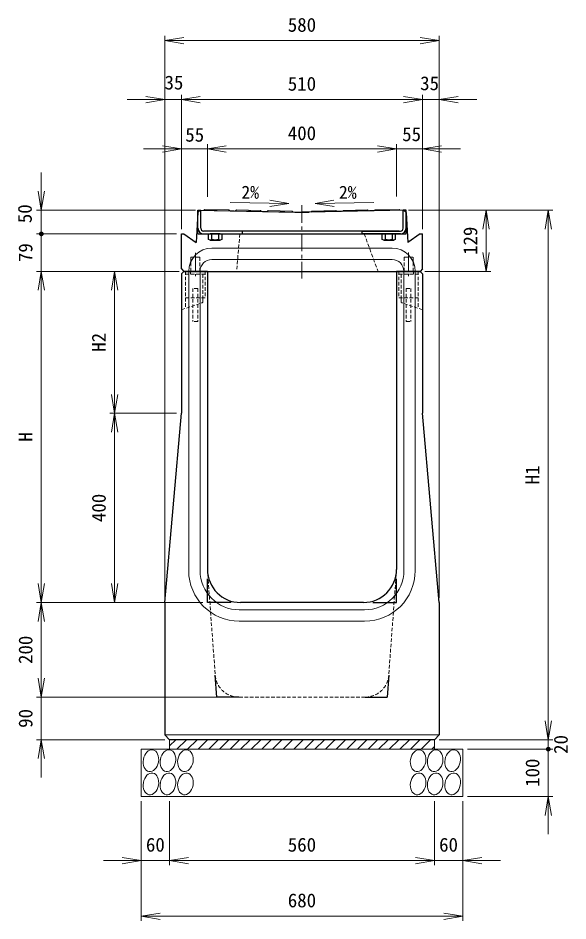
# Model space of a CAD drawing. Units: millimetres at full size, sheet at 1:20. Extents: x 0 to 8400, y -600 to 5940.
# Drawn here: x 2915 to 4078, y 2667 to 4575 of the extents above; entities that cross this region are included whole.
import ezdxf
from ezdxf.enums import TextEntityAlignment as Align

# ---------------------------------------------------------------- set-up
doc = ezdxf.new("R2010")
doc.units = ezdxf.units.MM
doc.header["$LTSCALE"] = 20
for name, pattern in [('USER1', [0.5625, 0.375, -0.1875]), ('USER2', [3, 1.875, -0.375, 0.375, -0.375]), ('USER3', [3.75, 1.875, -1.875])]:
    doc.linetypes.add(name, pattern=pattern)
for name, color, linetype, lineweight in [('_1-A_25-FRAME-SIDE_VIWE', 2, 'Continuous', 25), ('_1-B_15-GR-SIDE_VIWE', 3, 'Continuous', 25), ('ACC(細線）', 4, 'USER1', 13), ('CEN(細線）', 5, 'USER2', 13), ('CON2(細線）', 6, 'Continuous', 13), ('CON（太線）', 1, 'Continuous', 25), ('Defpoints_3', 7, 'Continuous', 25), ('寸法線', 7, 'Continuous', 9), ('構造物-寸法', 7, 'Continuous', 9)]:
    doc.layers.add(name, color=color, linetype=linetype, lineweight=lineweight)
doc.styles.add('ＭＳ ゴシック', font='')
doc.styles.get('ＭＳ ゴシック').set_extended_font_data('MS Gothic')

# ---------------------------------------------------------------- blocks, each defined once
blk = doc.blocks.new('open_arrow')
at = {"color": 0, "linetype": 'Continuous', "lineweight": -2}
blk.add_lwpolyline([(7.5, 1.25), (0, 0), (7.5, -1.25)], dxfattribs=at)
blk = doc.blocks.new('filled_dot')
at = {"color": 0, "linetype": 'Continuous', "lineweight": -2, "const_width": 1.25}
blk.add_lwpolyline([(-0.625, 0, 1), (0.625, 0, 1)], format="xyb", close=True, dxfattribs=at)

msp = doc.modelspace()

# ---------------------------------------------------------------- linework, layer by layer
at = {"layer": '_1-A_25-FRAME-SIDE_VIWE'}
for p, q in [((3295.67, 4168.83), (3301.67, 4168.83)), ((3295.67, 4130.83), (3295.67, 4168.83)), ((3295.67, 4118.83), (3295.67, 4168.83)), ((3295.67, 4168.83), (3500.67, 4164.83)), ((3301.67, 4130.83), (3301.67, 4168.83)), ((3500.67, 4164.83), (3530.67, 4164.83)), ((3735.67, 4168.83), (3530.67, 4164.83)), ((3735.67, 4168.83), (3729.67, 4168.83)), ((3729.67, 4130.83), (3729.67, 4168.83)), ((3735.67, 4130.83), (3735.67, 4168.83)), ((3735.67, 4118.83), (3735.67, 4168.83)), ((3389.17, 4124.83), (3307.67, 4124.83)), ((3389.17, 4124.83), (3389.17, 4118.83)), ((3642.17, 4124.83), (3642.17, 4118.83)), ((3642.17, 4124.83), (3723.67, 4124.83)), ((3295.67, 4118.83), (3735.67, 4118.83)), ((3307.67, 4118.83), (3389.17, 4118.83)), ((3318.32, 4107.03), (3318.32, 4118.83)), ((3318.32, 4118.83), (3321.78, 4118.83)), ((3321.78, 4105.83), (3318.32, 4107.03)), ((3321.78, 4118.83), (3325.25, 4118.83)), ((3342.56, 4118.83), (3321.78, 4118.83)), ((3325.25, 4107.03), (3321.78, 4105.83)), ((3321.78, 4105.83), (3342.56, 4105.83)), ((3325.25, 4118.83), (3332.17, 4118.83)), ((3325.25, 4107.03), (3325.25, 4118.83)), ((3332.17, 4105.83), (3325.25, 4107.03)), ((3332.17, 4118.83), (3342.56, 4118.83)), ((3332.17, 4118.83), (3339.1, 4118.83)), ((3332.17, 4118.83), (3339.1, 4118.83)), ((3339.1, 4107.03), (3332.17, 4105.83)), ((3339.1, 4118.83), (3342.56, 4118.83)), ((3339.1, 4118.83), (3339.1, 4107.03)), ((3342.56, 4105.83), (3339.1, 4107.03)), ((3342.56, 4118.83), (3346.02, 4118.83)), ((3346.02, 4107.03), (3342.56, 4105.83)), ((3346.02, 4118.83), (3346.02, 4107.03)), ((3723.67, 4118.83), (3642.17, 4118.83)), ((3685.32, 4107.03), (3685.32, 4118.83)), ((3685.32, 4118.83), (3688.78, 4118.83)), ((3688.78, 4105.83), (3685.32, 4107.03)), ((3688.78, 4118.83), (3692.25, 4118.83)), ((3709.56, 4118.83), (3688.78, 4118.83)), ((3692.25, 4107.03), (3688.78, 4105.83)), ((3688.78, 4105.83), (3709.56, 4105.83)), ((3692.25, 4118.83), (3699.17, 4118.83)), ((3692.25, 4107.03), (3692.25, 4118.83)), ((3699.17, 4105.83), (3692.25, 4107.03)), ((3699.17, 4118.83), (3709.56, 4118.83)), ((3699.17, 4118.83), (3706.1, 4118.83)), ((3699.17, 4118.83), (3706.1, 4118.83)), ((3706.1, 4107.03), (3699.17, 4105.83)), ((3706.1, 4118.83), (3709.56, 4118.83)), ((3706.1, 4118.83), (3706.1, 4107.03)), ((3709.56, 4105.83), (3706.1, 4107.03)), ((3709.56, 4118.83), (3713.02, 4118.83)), ((3713.02, 4107.03), (3709.56, 4105.83)), ((3713.02, 4118.83), (3713.02, 4107.03))]:
    msp.add_line(p, q, dxfattribs=at)
at = {"layer": '_1-A_25-FRAME-SIDE_VIWE', "color": 3, "linetype": 'USER3'}
msp.add_line((3677.17, 4124.83), (3721.17, 4124.83), dxfattribs=at)
at = {"layer": '_1-A_25-FRAME-SIDE_VIWE'}
for centre, radius, start, end in [((3307.67, 4130.83), 12, 180, 270), ((3307.67, 4130.83), 6, 180, 270), ((3723.67, 4130.83), 6, 270, 0), ((3723.67, 4130.83), 12, 270, 0)]:
    msp.add_arc(centre, radius, start, end, dxfattribs=at)
at = {"layer": '_1-B_15-GR-SIDE_VIWE'}
msp.add_line((3721.17, 4124.83), (3310.17, 4124.83), dxfattribs=at)
at = {"layer": 'ACC(細線）'}
for p, q in [((3384.17, 4118.83), (3377.45, 4039.83)), ((3647.17, 4118.83), (3676.52, 4039.83)), ((3280.67, 4069.83), (3280.67, 4039.83)), ((3280.67, 4069.83), (3299.67, 4069.83)), ((3299.67, 4069.83), (3299.67, 4039.83)), ((3731.67, 4069.83), (3731.67, 4039.83)), ((3731.67, 4069.83), (3750.67, 4069.83)), ((3750.67, 4069.83), (3750.67, 4039.83)), ((3269.67, 4039.83), (3269.67, 3983.83)), ((3310.67, 4033.83), (3269.67, 4033.83)), ((3280.17, 4039.83), (3280.17, 4033.83)), ((3300.17, 4039.83), (3300.17, 4033.83)), ((3306.17, 4033.83), (3306.17, 3983.83)), ((3310.67, 4039.83), (3310.67, 3983.83)), ((3720.67, 4039.83), (3720.67, 3983.83)), ((3720.67, 4033.83), (3761.67, 4033.83)), ((3725.17, 4033.83), (3725.17, 3983.83)), ((3731.17, 4039.83), (3731.17, 4033.83)), ((3731.17, 4039.83), (3731.17, 4033.83)), ((3751.17, 4039.83), (3751.17, 4033.83)), ((3751.17, 4039.83), (3751.17, 4033.83)), ((3761.67, 4039.83), (3761.67, 3983.83)), ((3285.17, 4003.83), (3285.17, 3933.83)), ((3295.17, 4003.83), (3285.17, 4003.83)), ((3295.17, 4003.83), (3295.17, 3933.83)), ((3736.17, 4003.83), (3736.17, 3933.83)), ((3736.17, 4003.83), (3746.17, 4003.83)), ((3746.17, 4003.83), (3746.17, 3933.83)), ((3260.67, 3958.83), (3304.11, 3973.15)), ((3269.67, 3983.83), (3269.67, 3961.8)), ((3310.67, 3983.83), (3269.67, 3983.83)), ((3306.17, 3976), (3306.17, 3983.83)), ((3720.67, 3983.83), (3761.67, 3983.83)), ((3725.17, 3976), (3725.17, 3983.83)), ((3770.67, 3958.83), (3727.23, 3973.15)), ((3761.67, 3983.83), (3761.67, 3961.8)), ((3295.17, 3933.83), (3285.17, 3933.83)), ((3295.17, 3933.83), (3285.17, 3933.83)), ((3736.17, 3933.83), (3746.17, 3933.83))]:
    msp.add_line(p, q, dxfattribs=at)
for centre, start, end in [((3303.17, 3976), 288.24585, 0), ((3728.17, 3976), 180, 251.75415)]:
    msp.add_arc(centre, 3, start, end, dxfattribs=at)
at = {"layer": 'CEN(細線）'}
for p, q in [((3515.67, 4179.83), (3515.67, 4024.83)), ((3290.17, 4078.81), (3290.17, 4029.83)), ((3741.17, 4079.83), (3741.17, 4029.83)), ((3741.17, 4078.81), (3741.17, 4029.83))]:
    msp.add_line(p, q, dxfattribs=at)
at = {"layer": 'CON2(細線）'}
for p, q in [((3325.17, 4088.83), (3706.17, 4088.83)), ((3325.17, 4064.83), (3706.17, 4064.83)), ((3276.17, 4039.83), (3276.17, 3407.33)), ((3300.17, 4039.83), (3300.17, 3407.33)), ((3731.17, 4039.83), (3731.17, 3407.33)), ((3755.17, 4039.83), (3755.17, 3407.33)), ((3383.17, 3324.33), (3515.67, 3324.33)), ((3648.17, 3324.33), (3515.67, 3324.33)), ((3383.17, 3300.33), (3515.67, 3300.33)), ((3648.17, 3300.33), (3515.67, 3300.33)), ((3805.67, 3059.83), (3225.67, 3059.83))]:
    msp.add_line(p, q, dxfattribs=at)
at = {"layer": 'CON2(細線）', "linetype": 'USER1'}
for p, q in [((3315.67, 3409.83), (3332.24, 3186.14)), ((3715.67, 3409.83), (3699.1, 3186.14)), ((3649.24, 3139.83), (3382.11, 3139.83))]:
    msp.add_line(p, q, dxfattribs=at)
at = {"layer": 'CON2(細線）'}
for centre, radius, start, end in [((3325.17, 4039.83), 49, 90, 180), ((3706.17, 4039.83), 49, 0, 90), ((3325.17, 4039.83), 25, 90, 180), ((3706.17, 4039.83), 25, 0, 90), ((3383.17, 3407.33), 107, 180, 270), ((3383.17, 3407.33), 83, 180, 270), ((3648.17, 3407.33), 83, 270, 0), ((3648.17, 3407.33), 107, 270, 0)]:
    msp.add_arc(centre, radius, start, end, dxfattribs=at)
at = {"layer": 'CON2(細線）', "linetype": 'USER1'}
for centre, start, end in [((3382.11, 3189.83), 184.23639, 270), ((3649.24, 3189.83), 270, 355.76361)]:
    msp.add_arc(centre, 50, start, end, dxfattribs=at)
at = {"layer": 'CON（太線）'}
for p, q in [((3295.47, 4164.05), (3291.81, 4100.7)), ((3295.47, 4164.05), (3300.67, 4169.05)), ((3300.67, 4169.05), (3515.67, 4164.83)), ((3730.68, 4169.05), (3515.67, 4164.83)), ((3735.88, 4164.05), (3730.68, 4169.05)), ((3735.88, 4164.05), (3739.54, 4100.7)), ((3260.67, 4044.83), (3260.67, 4118.94)), ((3260.67, 4118.94), (3265.75, 4118.94)), ((3265.75, 4118.94), (3291.81, 4100.7)), ((3765.59, 4118.94), (3739.54, 4100.7)), ((3765.59, 4118.94), (3770.67, 4118.94)), ((3770.67, 4044.83), (3770.67, 4118.94)), ((3260.67, 4044.83), (3265.67, 4039.83)), ((3260.67, 4034.83), (3265.67, 4039.83)), ((3260.67, 4034.83), (3260.67, 3929.83)), ((3265.67, 4039.83), (3765.67, 4039.83)), ((3315.67, 4039.83), (3265.67, 4039.83)), ((3315.67, 4039.83), (3315.67, 3409.83)), ((3715.67, 4039.83), (3715.67, 3409.83)), ((3765.67, 4039.83), (3715.67, 4039.83)), ((3770.67, 4044.83), (3765.67, 4039.83)), ((3765.67, 4039.83), (3770.67, 4034.83)), ((3770.67, 4034.83), (3770.67, 3929.87)), ((3260.67, 3929.83), (3260.67, 3739.83)), ((3770.67, 3929.87), (3770.67, 3739.83)), ((3225.67, 3339.83), (3260.67, 3739.83)), ((3805.67, 3339.83), (3770.67, 3739.83)), ((3225.67, 3339.83), (3225.67, 3059.83)), ((3645.67, 3339.83), (3385.67, 3339.83)), ((3805.67, 3339.83), (3805.67, 3059.83)), ((3225.67, 3059.83), (3235.67, 3049.83)), ((3795.67, 3049.83), (3805.67, 3059.83)), ((3795.67, 3049.83), (3235.67, 3049.83))]:
    msp.add_line(p, q, dxfattribs=at)
for centre, start, end in [((3385.67, 3409.83), 180, 270), ((3645.67, 3409.83), 270, 0)]:
    msp.add_arc(centre, 70, start, end, dxfattribs=at)
at = {"layer": 'Defpoints_3'}
for p, q in [((3315.67, 3339.83), (3315.67, 3389.83)), ((3715.67, 3339.83), (3715.67, 3389.83)), ((3365.67, 3339.83), (3315.67, 3339.83)), ((3665.67, 3339.83), (3715.67, 3339.83)), ((3335.67, 3139.83), (3332.28, 3186.18)), ((3699.07, 3186.18), (3695.67, 3139.83)), ((3382.14, 3139.83), (3335.67, 3139.83)), ((3649.2, 3139.83), (3695.67, 3139.83))]:
    msp.add_line(p, q, dxfattribs=at)
at = {"layer": '寸法線'}
for p, q in [((3487.88, 4183.08), (3364.05, 4185.43)), ((3487.88, 4183.08), (3447.76, 4177.17)), ((3448.01, 4190.5), (3487.88, 4183.08)), ((3583.33, 4190.5), (3543.47, 4183.08)), ((3543.47, 4183.08), (3667.29, 4185.43)), ((3543.47, 4183.08), (3583.59, 4177.17)), ((3740.68, 4169.05), (3915.1, 4169.05)), ((3905.1, 4169.05), (3905.1, 4039.83)), ((3775.67, 4039.83), (3915.1, 4039.83))]:
    msp.add_line(p, q, dxfattribs=at)
at = {"layer": '構造物-寸法'}
for p, q in [((3225.67, 4179.05), (3225.67, 4537.48)), ((3225.67, 4527.48), (3805.67, 4527.48)), ((3805.67, 4179.05), (3805.67, 4537.48)), ((3225.67, 3349.83), (3225.67, 4412.93)), ((3260.67, 4128.94), (3260.67, 4412.93)), ((3260.67, 4174.83), (3260.67, 4412.93)), ((3770.67, 4128.94), (3770.67, 4412.93)), ((3770.67, 4176.33), (3770.67, 4412.93)), ((3805.67, 3349.83), (3805.67, 4412.93)), ((3340.67, 4402.93), (3145.67, 4402.93)), ((3260.67, 4402.93), (3770.67, 4402.93)), ((3690.67, 4402.93), (3885.67, 4402.93)), ((3180.67, 4298.53), (3395.67, 4298.53)), ((3260.67, 4128.94), (3260.67, 4308.53)), ((3315.67, 4197.43), (3315.67, 4308.53)), ((3315.67, 4197.43), (3315.67, 4308.53)), ((3715.67, 4298.53), (3315.67, 4298.53)), ((3635.67, 4298.53), (3850.67, 4298.53)), ((3715.67, 4198.06), (3715.67, 4308.53)), ((3715.67, 4198.06), (3715.67, 4308.53)), ((3770.67, 4128.94), (3770.67, 4308.53)), ((2964.48, 4118.94), (2964.48, 4249.05)), ((3290.67, 4169.05), (2954.48, 4169.05)), ((3310.17, 4170.89), (3308.17, 4168.9)), ((3361.17, 4169.9), (3310.17, 4170.89)), ((3363.17, 4167.82), (3361.17, 4169.9)), ((3377.17, 4169.59), (3375.17, 4167.58)), ((3428.17, 4168.6), (3377.17, 4169.59)), ((3430.17, 4166.51), (3428.17, 4168.6)), ((3444.17, 4168.29), (3442.17, 4166.27)), ((3495.17, 4167.3), (3444.17, 4168.29)), ((3497.17, 4165.19), (3495.17, 4167.3)), ((3536.17, 4167.26), (3534.17, 4165.19)), ((3587.17, 4168.26), (3536.17, 4167.26)), ((3589.17, 4166.27), (3587.17, 4168.26)), ((3603.17, 4168.57), (3601.17, 4166.51)), ((3654.17, 4169.56), (3603.17, 4168.57)), ((3656.17, 4167.58), (3654.17, 4169.56)), ((3668.17, 4167.82), (3670.17, 4169.87)), ((3670.17, 4169.87), (3721.17, 4170.86)), ((3721.17, 4170.86), (3723.17, 4168.9)), ((3740.68, 4169.05), (4046.42, 4169.05)), ((4036.42, 4169.05), (4036.42, 3049.83)), ((3250.67, 4118.94), (2954.48, 4118.94)), ((3250.67, 4118.94), (2954.48, 4118.94)), ((2964.48, 4118.94), (2964.48, 3959.83)), ((3255.67, 4039.83), (2954.48, 4039.83)), ((3223.75, 4039.83), (2954.48, 4039.83)), ((2964.48, 4039.83), (2964.48, 3339.83)), ((3255.67, 4039.83), (3109.47, 4039.83)), ((3119.47, 4039.83), (3119.47, 3739.83)), ((3250.67, 3739.83), (3109.47, 3739.83)), ((3250.67, 3739.83), (3109.47, 3739.83)), ((3119.47, 3739.83), (3119.47, 3339.83)), ((3251.51, 3339.83), (2954.48, 3339.83)), ((3305.67, 3339.83), (2954.48, 3339.83)), ((2964.48, 3139.83), (2964.48, 3339.83)), ((3215.67, 3339.83), (3109.47, 3339.83)), ((2964.48, 3219.83), (2964.48, 2969.83)), ((3348.91, 3139.83), (2954.48, 3139.83)), ((3215.67, 3139.83), (2954.48, 3139.83)), ((4036.42, 3129.83), (4036.42, 2949.83)), ((3225.67, 3049.83), (2954.48, 3049.83)), ((3235.67, 3049.83), (3235.67, 3029.83)), ((3235.67, 3036.7), (3248.8, 3049.83)), ((3251.25, 3029.83), (3271.25, 3049.83)), ((3273.7, 3029.83), (3293.7, 3049.83)), ((3296.15, 3029.83), (3316.15, 3049.83)), ((3318.6, 3029.83), (3338.6, 3049.83)), ((3341.05, 3029.83), (3361.05, 3049.83)), ((3363.5, 3029.83), (3383.5, 3049.83)), ((3385.96, 3029.83), (3405.96, 3049.83)), ((3408.41, 3029.83), (3428.41, 3049.83)), ((3430.86, 3029.83), (3450.86, 3049.83)), ((3453.31, 3029.83), (3473.31, 3049.83)), ((3475.76, 3029.83), (3495.76, 3049.83)), ((3498.21, 3029.83), (3518.21, 3049.83)), ((3520.66, 3029.83), (3540.66, 3049.83)), ((3543.11, 3029.83), (3563.11, 3049.83)), ((3565.56, 3029.83), (3581.81, 3046.08)), ((3581.81, 3046.08), (3585.56, 3049.83)), ((3588.01, 3029.83), (3608.01, 3049.83)), ((3610.46, 3029.83), (3630.46, 3049.83)), ((3632.91, 3029.83), (3652.91, 3049.83)), ((3655.36, 3029.83), (3675.36, 3049.83)), ((3677.81, 3029.83), (3697.81, 3049.83)), ((3700.26, 3029.83), (3720.26, 3049.83)), ((3722.71, 3029.83), (3742.71, 3049.83)), ((3745.17, 3029.83), (3765.17, 3049.83)), ((3767.62, 3029.83), (3787.62, 3049.83)), ((3790.07, 3029.83), (3795.67, 3035.44)), ((3795.67, 3049.83), (3795.67, 3029.83)), ((3805.67, 3049.83), (4046.42, 3049.83)), ((3805.67, 3049.83), (4046.42, 3049.83)), ((3235.67, 3029.83), (3175.67, 3029.83)), ((3175.67, 3029.83), (3175.67, 2929.83)), ((3795.67, 3029.83), (3235.67, 3029.83)), ((3855.67, 3029.83), (3795.67, 3029.83)), ((3855.67, 2929.83), (3855.67, 3029.83)), ((3855.67, 2929.83), (3855.67, 3029.83)), ((3865.67, 3029.83), (4046.42, 3029.83)), ((3865.67, 3029.83), (4046.42, 3029.83)), ((4036.42, 3029.83), (4036.42, 2849.83)), ((3175.67, 2929.83), (3235.67, 2929.83)), ((3795.67, 2929.83), (3235.67, 2929.83)), ((3795.67, 2929.83), (3855.67, 2929.83)), ((3865.67, 2929.83), (4046.42, 2929.83)), ((3175.67, 2919.83), (3175.67, 2784.35)), ((3175.67, 2919.83), (3175.67, 2666.69)), ((3235.67, 2919.83), (3235.67, 2784.35)), ((3235.67, 2919.83), (3235.67, 2784.35)), ((3795.67, 2919.83), (3795.67, 2784.35)), ((3795.67, 2919.83), (3795.67, 2784.35)), ((3855.67, 2919.83), (3855.67, 2784.35)), ((3855.67, 2919.83), (3855.67, 2666.69)), ((3095.67, 2794.35), (3315.67, 2794.35)), ((3235.67, 2794.35), (3795.67, 2794.35)), ((3935.67, 2794.35), (3715.67, 2794.35)), ((3175.67, 2676.69), (3855.67, 2676.69))]:
    msp.add_line(p, q, dxfattribs=at)
for centre in [(3196.26, 3005.41), (3232.26, 3005.41), (3269.26, 3005.41), (3761.26, 3005.41), (3797.26, 3005.41), (3834.26, 3005.41), (3196.26, 2956.41), (3232.26, 2956.41), (3269.26, 2956.41), (3761.26, 2956.41), (3797.26, 2956.41), (3834.26, 2956.41)]:
    msp.add_ellipse(centre, major_axis=(-4.13, -22.89), ratio=0.698644, dxfattribs=at)

# ---------------------------------------------------------------- block references
at = {"layer": '寸法線', "xscale": 5.33, "yscale": 5.33}
for p, rotation in [((3905.1, 4169.05), 270), ((3905.1, 4039.83), 90)]:
    msp.add_blockref('open_arrow', p, dxfattribs=dict(at, rotation=rotation))
at = {"layer": '構造物-寸法', "xscale": 5.33, "yscale": 5.33}
for p in [(3225.67, 4527.48), (3260.67, 4402.93), (3260.67, 4402.93), (3805.67, 4402.93), (3315.67, 4298.53), (3315.67, 4298.53), (3770.67, 4298.53), (3235.67, 2794.35), (3235.67, 2794.35), (3855.67, 2794.35), (3175.67, 2676.69)]:
    msp.add_blockref('open_arrow', p, dxfattribs=at)
at = {"layer": '構造物-寸法'}
for name, p, xscale, yscale, rotation in [('open_arrow', (3805.67, 4527.48), 5.33, 5.33, 180), ('open_arrow', (3225.67, 4402.93), 5.33, 5.33, 180), ('open_arrow', (3770.67, 4402.93), 5.33, 5.33, 180), ('open_arrow', (3770.67, 4402.93), 5.33, 5.33, 180), ('open_arrow', (3260.67, 4298.53), 5.33, 5.33, 180), ('open_arrow', (3715.67, 4298.53), 5.33, 5.33, 180), ('open_arrow', (3715.67, 4298.53), 5.33, 5.33, 180), ('open_arrow', (2964.48, 4169.05), 5.33, 5.33, 90), ('open_arrow', (4036.42, 4169.05), 5.33, 5.33, 270), ('filled_dot', (2964.48, 4118.94), 4, 4, 90), ('filled_dot', (2964.48, 4118.94), 4, 4, 270), ('open_arrow', (2964.48, 4039.83), 5.33, 5.33, 270), ('open_arrow', (2964.48, 4039.83), 5.33, 5.33, 270), ('open_arrow', (3119.47, 4039.83), 5.33, 5.33, 270), ('open_arrow', (3119.47, 3739.83), 5.33, 5.33, 90), ('open_arrow', (3119.47, 3739.83), 5.33, 5.33, 270), ('open_arrow', (2964.48, 3339.83), 5.33, 5.33, 90), ('open_arrow', (3119.47, 3339.83), 5.33, 5.33, 90), ('open_arrow', (2964.48, 3339.83), 5.33, 5.33, 270), ('open_arrow', (2964.48, 3139.83), 5.33, 5.33, 90), ('open_arrow', (2964.48, 3139.83), 5.33, 5.33, 90), ('open_arrow', (4036.42, 3049.83), 5.33, 5.33, 90), ('open_arrow', (4036.42, 3049.83), 5.33, 5.33, 90), ('open_arrow', (2964.48, 3049.83), 5.33, 5.33, 270), ('filled_dot', (4036.42, 3029.83), 4, 4, 270), ('filled_dot', (4036.42, 3029.83), 4, 4, 270), ('open_arrow', (4036.42, 2929.83), 5.33, 5.33, 270), ('open_arrow', (3175.67, 2794.35), 5.33, 5.33, 180), ('open_arrow', (3795.67, 2794.35), 5.33, 5.33, 180), ('open_arrow', (3795.67, 2794.35), 5.33, 5.33, 180), ('open_arrow', (3855.67, 2676.69), 5.33, 5.33, 180)]:
    msp.add_blockref(name, p, dxfattribs=dict(at, xscale=xscale, yscale=yscale, rotation=rotation))

# ---------------------------------------------------------------- texts
at = {"layer": '寸法線', "style": 'ＭＳ ゴシック'}
for p in [(3387.57, 4185.18), (3593.8, 4185.07)]:
    msp.add_text('2%', height=27.49, dxfattribs=at).set_placement(p, align=Align.BOTTOM_LEFT)
msp.add_text('129', height=29.33, rotation=90, dxfattribs=at).set_placement((3895.1, 4074.44), align=Align.BOTTOM_LEFT)
at = {"layer": '構造物-寸法', "style": 'ＭＳ ゴシック'}
for s, p in [('580', (3485.67, 4537.48)), ('35', (3224.97, 4415.47)), ('510', (3485.67, 4412.93)), ('35', (3765.55, 4414.01)), ('55', (3268.89, 4305.12)), ('400', (3485.67, 4308.53)), ('55', (3727.54, 4306.28)), ('60', (3185.67, 2804.35)), ('560', (3485.67, 2804.35)), ('60', (3805.67, 2804.35)), ('680', (3485.67, 2686.69))]:
    msp.add_text(s, height=29.33, dxfattribs=at).set_placement(p, align=Align.BOTTOM_LEFT)
for s, p in [('50', (2953.04, 4141.67)), ('79', (2954.48, 4059.45)), ('H2', (3109.47, 3869.83)), ('H', (2954.48, 3679.83)), ('H1', (4026.42, 3589.44)), ('400', (3109.47, 3509.83)), ('200', (2954.48, 3209.83)), ('90', (2954.48, 3074.83)), ('20', (4086.42, 3019.83)), ('100', (4026.42, 2949.98))]:
    msp.add_text(s, height=29.33, rotation=90, dxfattribs=at).set_placement(p, align=Align.BOTTOM_LEFT)

doc.saveas('drawing.dxf')
